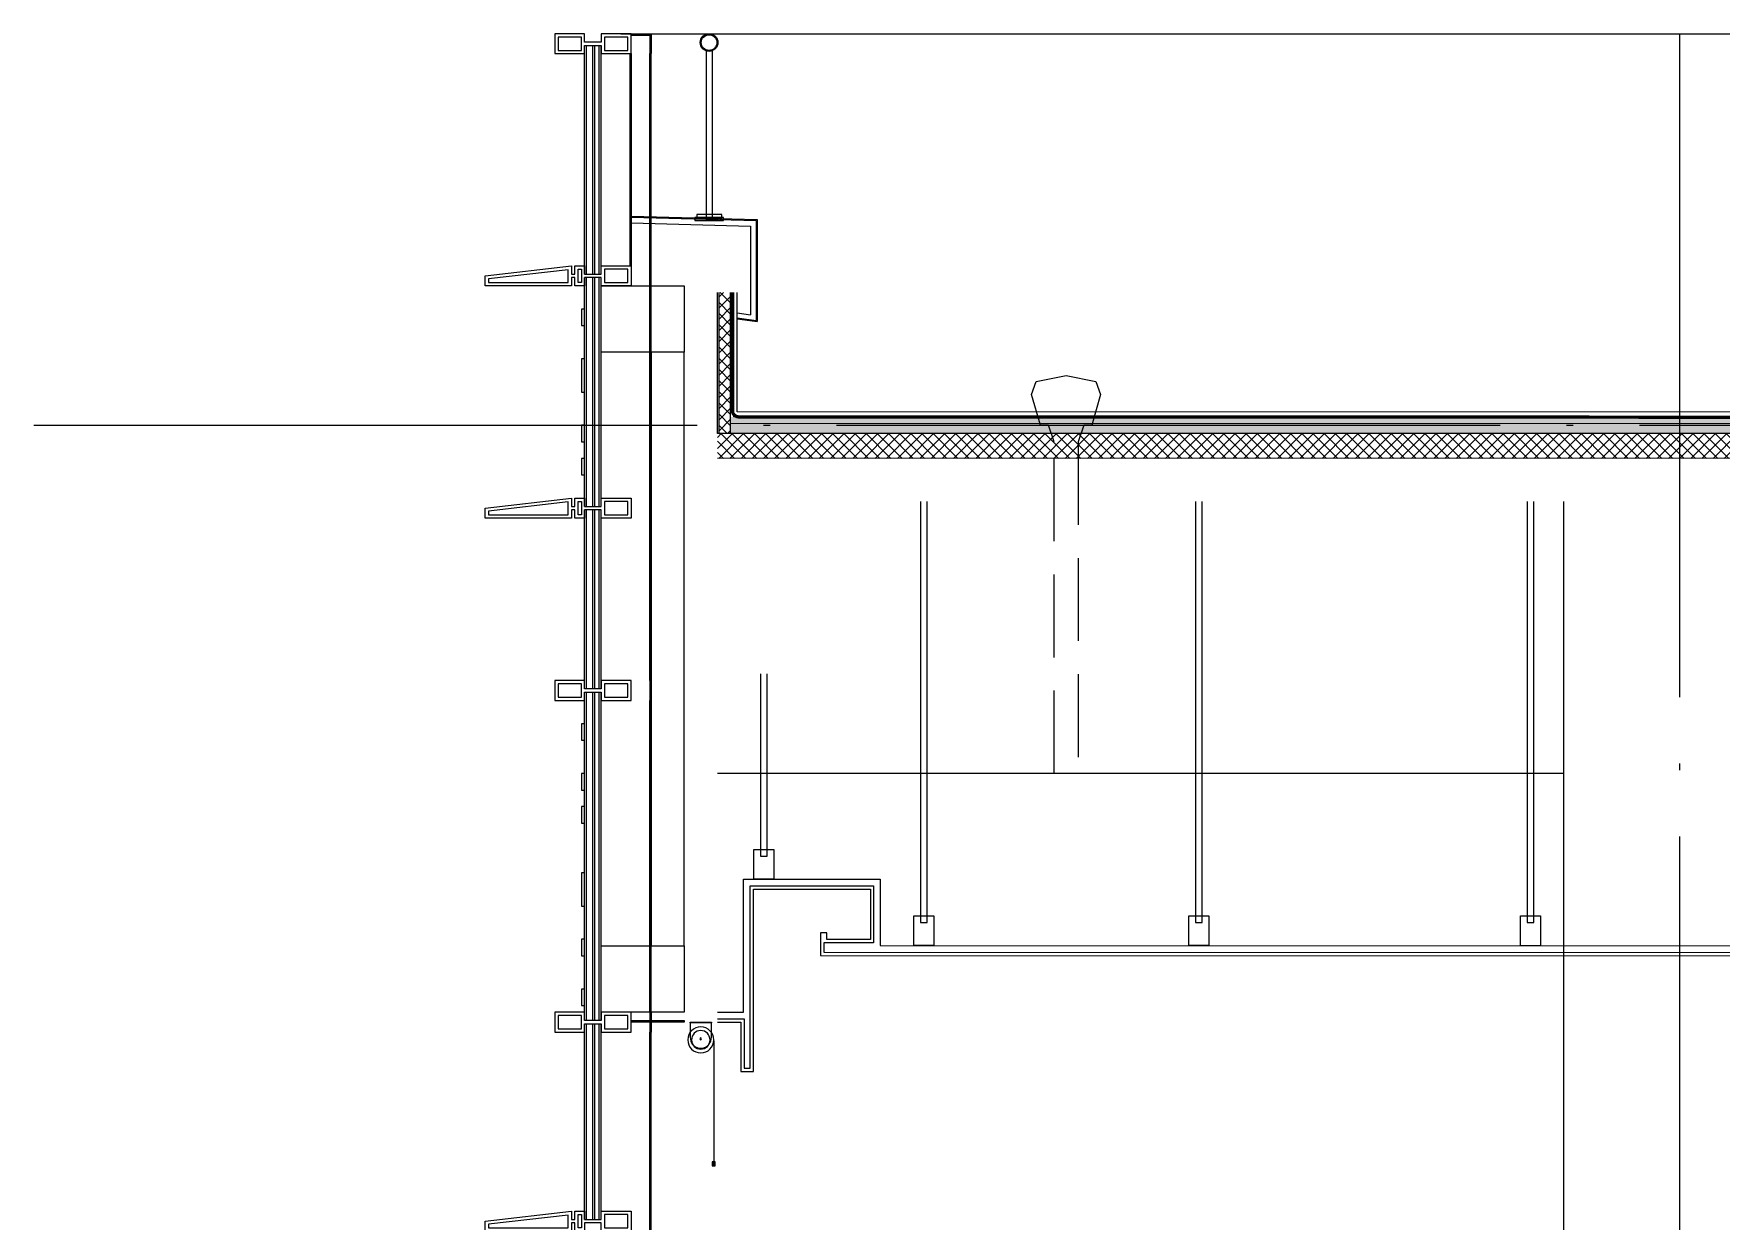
# Model space of a CAD drawing. Extents: x 1147314 to 1218578, y -272074 to -241968.
# Drawn here: x 1147314 to 1152400, y -262412 to -258832 of the extents above; entities that cross this region are included whole.
import ezdxf

# ---------------------------------------------------------------- set-up
doc = ezdxf.new("R2010")
doc.units = 0
doc.header["$LTSCALE"] = 1000
doc.header["$MEASUREMENT"] = 0
doc.linetypes.add('230303生产综合楼-平面图_t8$0$DOTE', pattern=[2.42, 2, -0.2, 0.02, -0.2])
doc.linetypes.add('DASH', pattern=[0.35, 0.25, -0.1])
for name, color, linetype in [('A-DOOR-FIRE', 4, 'Continuous'), ('A-看线', 115, 'Continuous'), ('DOTE', 1, 'Continuous'), ('FF-窗帘-JYZS', 8, 'Continuous'), ('LY_MC_section A', 140, 'Continuous'), ('PUB_HATCH', 8, 'Continuous'), ('S_SURFACE', 6, 'Continuous'), ('SURFACE', 6, 'Continuous'), ('吊顶', 183, 'Continuous'), ('墙身保温', 21, 'Continuous'), ('墙身抹灰', 6, 'Continuous')]:
    doc.layers.add(name, color=color, linetype=linetype)
for name, color, linetype, lineweight in [('A-WALL-INSL', 241, 'Continuous', 0), ('WALL-CURT-GLAZ', 120, 'Continuous', 0), ('WALL-CURT-METL', 211, 'Continuous', 0), ('墙身分层线', 253, 'Continuous', 18)]:
    doc.layers.add(name, color=color, linetype=linetype, lineweight=lineweight)

# ---------------------------------------------------------------- blocks, each defined once
blk = doc.blocks.new('A$C38d1714a')
at = {"layer": 'A-WALL-INSL'}
blk.add_lwpolyline([(0, 0), (250, 0), (250, -200), (0, -200)], close=True, dxfattribs=at)
blk = doc.blocks.new('A$C37e4a2ef')
at = {"layer": 'A-看线'}
for points in [[(196, -60), (196, 0)], [(200, -60), (200, 0)]]:
    blk.add_lwpolyline(points, dxfattribs=at)
at = {"layer": 'WALL-CURT-METL'}
for points in [[(140, -60), (50, -60), (50, -35), (0, -35), (0, -60), (-30, -60), (-30, -35), (-40, -35), (-40, -60), (-300, -60), (-300, -30), (-40, 0), (-40, -25), (-30, -25), (-30, 0), (0, 0), (0, -25), (50, -25), (50, 0), (140, 0)], [(-50, -50), (-50, -11.2), (-290, -38.9), (-290, -50)], [(-20, -10), (-10, -10), (-10, -50), (-20, -50)], [(130, -25), (130, -10), (60, -10), (60, -50), (130, -50)]]:
    blk.add_lwpolyline(points, close=True, dxfattribs=at)
blk = doc.blocks.new('A$C42b86bd6')
at = {"layer": 'A-看线'}
for points in [[(286, 0), (286, -60)], [(290, 0), (290, -60)]]:
    blk.add_lwpolyline(points, dxfattribs=at)
at = {"layer": 'WALL-CURT-METL'}
for points in [[(230, -60), (230, 0), (140, 0), (140, -25), (90, -25), (90, 0), (0, 0), (0, -60), (90, -60), (90, -35), (140, -35), (140, -60)], [(80, -25), (80, -10), (10, -10), (10, -50), (80, -50)], [(220, -50), (220, -10), (150, -10), (150, -35), (150, -50)]]:
    blk.add_lwpolyline(points, close=True, dxfattribs=at)
blk = doc.blocks.new('A$C827e71c0')
at = {"layer": 'A-DOOR-FIRE'}
blk.add_blockref('A$C42b86bd6', (-90, 0), dxfattribs=at)
blk = doc.blocks.new('A$C7aab0e27')
at = {"layer": 'A-DOOR-FIRE'}
blk.add_blockref('A$C37e4a2ef', (0, 0), dxfattribs=at)
blk = doc.blocks.new('A$Cb5ae1680')
at = {"layer": 'A-看线'}
for points in [[(44, 0), (44, 690)], [(50, 0), (50, 690)], [(196, 25), (196, 665)], [(200, 25), (200, 665)]]:
    blk.add_lwpolyline(points, dxfattribs=at)
at = {"layer": 'LY_MC_section A'}
for points in [[(0, 0), (0, 690)], [(6, 0), (6, 690)], [(25, 0), (25, 690)], [(31, 0), (31, 690)]]:
    blk.add_lwpolyline(points, dxfattribs=at)
blk = doc.blocks.new('A$C071d96ed')
at = {"layer": 'A-看线'}
for points in [[(44, -690), (44, 0)], [(50, -690), (50, 0)], [(196, -665), (196, -25)], [(200, -665), (200, -25)]]:
    blk.add_lwpolyline(points, dxfattribs=at)
at = {"layer": 'WALL-CURT-GLAZ'}
for p, q in [((0, -690), (0, 0)), ((6, -690), (6, 0)), ((25, -690), (25, 0)), ((31, -690), (31, 0))]:
    blk.add_line(p, q, dxfattribs=at)
blk = doc.blocks.new('A$Ca8bf0082')
at = {"layer": 'FF-窗帘-JYZS'}
blk.add_line((-7.2, -55.8), (-7.2, -424.9), dxfattribs=at)
for points in [[(0, -1.6), (64, -1.6), (64, 0), (0, 0)], [(-11.6, -420.7), (-2.8, -420.7), (-2.8, -432.6), (-11.6, -432.6)], [(-9.6, -422.7), (-4.8, -422.7), (-4.8, -430.6), (-9.6, -430.6)]]:
    blk.add_lwpolyline(points, close=True, dxfattribs=at)
blk.add_lwpolyline([(64, -1.6), (64, -44.8), (63.2, -51.2, -0.871795), (0.8, -51.2), (0, -44.8), (0, -1.6)], format="xyb", dxfattribs=at)
for centre, radius in [((32, -53.2), 39.2), ((32, -53.2), 28), ((32.4, -50.1), 2.73), ((-7.2, -424.9), 1.2)]:
    blk.add_circle(centre, radius, dxfattribs=at)

msp = doc.modelspace()

# ---------------------------------------------------------------- hatches: boundary and pattern name
at = {"layer": 'PUB_HATCH'}
h = msp.add_hatch(dxfattribs=at)
h.set_pattern_fill('加气混凝土', color=256, scale=10, style=0)
h.set_pattern_definition([(0, (-3307.18, -39597.43), (60, 120), [0, -120]), (0, (-3377.38, -39613.63), (60, 120), [0, -120]), (0, (-3338.38, -39614.83), (60, 120), [0, -120]), (0, (-3295.78, -39579.43), (60, 120), [0, -120]), (0, (-3345.58, -39620.83), (60, 120), [0, -120]), (0, (-3283.78, -39503.83), (60, 120), [0, -120]), (0, (-3320.38, -39513.43), (60, 120), [0, -120]), (0, (-3301.18, -39528.43), (60, 120), [0, -120]), (0, (-3398.98, -39530.83), (60, 120), [0, -120]), (0, (-3340.18, -39536.23), (60, 120), [0, -120]), (0, (-3362.98, -39566.83), (60, 120), [0, -120]), (0, (-3361.78, -39611.83), (60, 120), [0, -120]), (0, (-3316.78, -39616.63), (60, 120), [0, -120]), (0, (-3283.78, -39563.83), (60, 120), [0, -120]), (0, (-3395.98, -39582.43), (60, 120), [0, -120]), (0, (-3385.78, -39562.03), (60, 120), [0, -120]), (0, (-3338.98, -39570.43), (60, 120), [0, -120]), (0, (-3355.78, -39587.83), (60, 120), [0, -120]), (0, (-3365.38, -39548.23), (60, 120), [0, -120]), (0, (-3350.38, -39503.23), (60, 120), [0, -120]), (0, (-3391.18, -39607.63), (60, 120), [0, -120]), (0, (-3325.18, -39527.83), (60, 120), [0, -120]), (0, (-3380.98, -39526.03), (60, 120), [0, -120]), (0, (-3390.58, -39510.43), (60, 120), [0, -120]), (130.601294, (-3291.155, -39541.397), (-299.999996686, 360.000001574), [5.268311, -2207.4222]), (18.4349488, (-3299.726, -39539.112), (299.9999989, 119.9999991), [5.421048, -753.52558]), (90, (-3299.726, -39544.254), (60, 120), [5.142857, -234.85713]), (161.565051, (-3294.584, -39545.969), (-300.0000015, 119.99999105), [5.421048, -753.52558]), (53.1301023, (-3294.584, -39545.969), (60.0000001, 119.99999994), [5.714286, -594.2857]), (135, (-3290.012, -39607.11), (-60.0000073, 119.9999919), [4.848732, -334.56252]), (45, (-3296.87, -39607.11), (59.9999996, 119.9999995), [4.848732, -334.56252]), (135, (-3293.44, -39610.54), (-60.0000073, 119.9999919), [4.848732, -334.56252]), (45, (-3293.44, -39610.54), (59.9999996, 119.9999995), [4.848732, -334.56252]), (116.565051, (-3347.73, -39526.54), (-1e-05, 239.999993), [6.388765, -127.7753]), (180, (-3350.58, -39520.83), (-60, 120), [6.857143, -113.14285]), (63.434949, (-3360.3, -39526.54), (5e-07, 239.999999), [6.388765, -127.7753]), (116.565051, (-3357.44, -39532.25), (-1e-05, 239.999993), [6.388765, -127.7753]), (0, (-3357.44, -39532.25), (60, 120), [6.857143, -113.14285]), (63.434949, (-3350.58, -39532.25), (5e-07, 239.999999), [6.388765, -127.7753]), (107.102728, (-3302.5836, -39567.1116), (-179.999993118, 600.000000968), [7.772269, -3256.5805]), (143.972626, (-3304.869, -39559.683), (-1139.99998555, 839.99999905), [7.772269, -1624.404]), (180, (-3311.16, -39555.11), (-60, 120), [7.428571, -112.57142]), (36.0273733, (-3324.869, -39559.683), (1139.999991575, 839.999990944), [7.772269, -1624.404]), (71.5650511, (-3327.155, -39566.54), (180.00000092, 599.99999897), [7.228063, -751.71856]), (107.102728, (-3324.8693, -39573.9688), (-179.999993118, 600.000000968), [7.772269, -3256.5805]), (143.972626, (-3318.584, -39578.54), (-1139.99998555, 839.99999905), [7.772269, -1624.404]), (0, (-3318.58, -39578.54), (60, 120), [7.428571, -112.57142]), (36.0273733, (-3311.155, -39578.54), (1139.999991575, 839.999990944), [7.772269, -1624.404]), (71.5650511, (-3304.87, -39573.969), (180.00000092, 599.99999897), [7.228063, -751.71856]), (150.255118, (-3301.441, -39511.112), (-180.00000043, 119.99999851), [4.607004, -962.86392]), (90, (-3305.44, -39513.4), (60, 120), [4.571429, -235.42855]), (29.7448813, (-3305.441, -39513.397), (180.0000001, 119.99999944), [4.607004, -962.86392]), (116.565051, (-3329.44, -39596.25), (-1e-05, 239.999993), [6.388765, -127.7753]), (168.690067, (-3332.298, -39590.54), (-540.0000004, 119.99999699), [5.827451, -1217.9371]), (41.1859251, (-3342.5836, -39593.3973), (1499.999990912, 1319.999988458), [6.074369, -2545.1604]), (90, (-3342.584, -39599.11), (60, 120), [5.714286, -234.2857]), (138.814074, (-3338.012, -39603.1116), (-1499.999973338, 1320.000008407), [6.074369, -2545.1604]), (16.6992442, (-3338.012, -39603.1116), (1979.999985103, 599.999993716), [5.96589, -2499.7075]), (60.9453959, (-3332.298, -39601.3973), (59.99999984, 119.999998939), [5.883217, -2465.0679]), (109.983106, (-3379.7265, -39545.969), (-300.00000113, 839.999997777), [6.6884, -2802.4395]), (155.556045, (-3382.012, -39539.683), (-780.000002973, 359.99999252), [6.904597, -2893.0263]), (24.4439547, (-3394.5836, -39539.683), (780.00000039, 359.999998268), [6.904597, -2893.0263]), (70.0168934, (-3396.8693, -39545.969), (300.000000904, 839.999997916), [6.6884, -2802.4395]), (109.983106, (-3394.5836, -39552.2545), (-300.00000113, 839.999997777), [6.6884, -2802.4395]), (160.016893, (-3388.298, -39554.54), (-300.00000018, 119.99999453), [6.6884, -1397.8755]), (19.9831065, (-3388.298, -39554.54), (299.99999835, 119.99999981), [6.6884, -1397.8755]), (70.0168934, (-3382.012, -39552.2545), (300.000000904, 839.999997916), [6.6884, -2802.4395]), (122.005383, (-3335.155, -39556.826), (-60.00000805, 119.99999387), [5.390846, -1126.6868]), (18.4349488, (-3343.155, -39553.969), (299.9999989, 119.9999991), [5.421048, -753.52558]), (90, (-3343.155, -39559.11), (60, 120), [5.142857, -234.85713]), (161.565051, (-3338.012, -39560.826), (-300.0000015, 119.99999105), [5.421048, -753.52558]), (54.4623222, (-3338.012, -39560.826), (419.99999939, 599.9999991), [4.915614, -2059.6423]), (116.565051, (-3370.01, -39585.97), (-1e-05, 239.999993), [6.388765, -127.7753]), (180, (-3372.87, -39580.25), (-60, 120), [6.285714, -113.71428]), (59.0362434, (-3382.584, -39585.969), (60.000000195, 119.99999942), [6.663946, -1392.7644]), (120.963756, (-3379.155, -39591.683), (-60.0000082, 119.99999449), [6.663946, -1392.7644]), (0, (-3379.16, -39591.68), (60, 120), [6.285714, -113.71428]), (63.434949, (-3372.87, -39591.68), (5e-07, 239.999999), [6.388765, -127.7753])])
h.paths.add_polyline_path([(1149414.4, -260006.6), (1154321.5, -260008.1), (1154321.5, -260036.6), (1149414.4, -260036.6)])
at = {"layer": '墙身保温'}
h = msp.add_hatch(dxfattribs=at)
h.set_pattern_fill('ANSI37', color=256, scale=15, style=0)
h.set_pattern_definition([(45, (-7027.97, -39560.828), (-16.83798023, 16.83798023), []), (135, (-7027.97, -39560.828), (-16.83798023, -16.83798023), [])])
h.paths.add_polyline_path([(1149379.4, -259611.6), (1149414.4, -259611.6), (1149414.4, -260036.6), (1149379.4, -260036.6)])
h = msp.add_hatch(dxfattribs=at)
h.set_pattern_fill('ANSI37', color=256, scale=15, style=0)
h.set_pattern_definition([(45, (-3342.584, -39560.826), (-16.83798023, 16.83798023), []), (135, (-3342.584, -39560.826), (-16.83798023, -16.83798023), [])])
h.paths.add_polyline_path([(1149374.4, -260036.6), (1154361.6, -260036.6), (1154361.6, -260111.6), (1149374.4, -260111.6)])
at = {"layer": '墙身分层线'}
h = msp.add_hatch(dxfattribs=at)
h.set_pattern_fill('混凝土', color=256, scale=10)
h.set_pattern_definition([(50, (-3342.584, -39560.826), (71.7260183, -6.2752135), [7.5, -82.5]), (355, (-3342.58, -39560.826), (-13.8751334, 75.2192134), [6, -66]), (100.4514, (-3336.606, -39561.35), (57.850938, 68.9439542), [6.374019, -70.114211]), (46.1842, (-3342.58, -39540.83), (106.724105, -16.5519014), [11.25, -123.75]), (96.6356, (-3333.69, -39542.21), (93.466271, 97.411787), [9.561029, -105.1713]), (351.1842, (-3342.58, -39540.83), (93.466195, 97.41186), [9, -99]), (21, (-3332.584, -39545.826), (59.6907052, -40.261889), [7.5, -82.5]), (326, (-3332.58, -39545.826), (24.331533, 72.5150045), [6, -66]), (71.4514, (-3327.61, -39549.18), (84.022263, 32.2530497), [6.374019, -70.114211]), (37.5, (-3342.584, -39560.826), (1.21598553, 33.2893854), [0, -65.2, 0, -67, 0, -66.25]), (7.5, (-3342.584, -39560.826), (26.3069537, 39.4411712), [0, -38.2, 0, -63.7, 0, -25.25]), (327.5, (-3364.884, -39560.826), (53.3822436, -2.2554872), [0, -25, 0, -78, 0, -103.5]), (317.5, (-3374.884, -39560.826), (58.318617, 10.0104982), [0, -32.5, 0, -51.8, 0, -73.5])])
h.paths.add_polyline_path([(1149414.4, -259986.6), (1154321.5, -259988.1), (1154321.5, -260008.1), (1149414.4, -260006.6)])

# ---------------------------------------------------------------- linework, layer by layer
at = {"layer": 'A-WALL-INSL'}
msp.add_lwpolyline([(1149174.4, -260711.6), (1149174.4, -261581.6), (1149274.4, -261581.6), (1149274.4, -260711.6), (1149274.4, -259791.6), (1149174.4, -259791.6)], close=True, dxfattribs=at)
at = {"layer": 'A-看线'}
msp.add_line((1151924.4, -260241.6), (1151924.4, -264011.6), dxfattribs=at)
for points in [[(1149083.9, -258831.6), (1154271.6, -258831.6)], [(1149114.4, -258831.6), (1149174.4, -258831.6)], [(1149114.4, -258835.6), (1149174.4, -258835.6)], [(1149018.4, -260806.6), (1149018.4, -260266.6)], [(1149018.4, -260806.6), (1149018.4, -260266.6)], [(1149024.4, -260806.6), (1149024.4, -260266.6)], [(1149024.4, -260806.6), (1149024.4, -260266.6)], [(1149170.4, -260781.6), (1149170.4, -260291.6)], [(1149170.4, -260711.6), (1149170.4, -260291.6)], [(1149170.4, -260781.6), (1149170.4, -260291.6)], [(1149170.4, -260711.6), (1149170.4, -260291.6)], [(1149174.4, -260781.6), (1149174.4, -260291.6)], [(1149174.4, -260711.6), (1149174.4, -260291.6)], [(1149174.4, -260781.6), (1149174.4, -260291.6)], [(1149174.4, -260711.6), (1149174.4, -260291.6)], [(1149018.4, -261806.6), (1149018.4, -260816.6)], [(1149024.4, -261806.6), (1149024.4, -260816.6)], [(1149170.4, -261781.6), (1149170.4, -260841.6)], [(1149174.4, -261781.6), (1149174.4, -260841.6)], [(1151924.4, -261061.6), (1149374.4, -261061.6)], [(1149018.4, -262406.6), (1149018.4, -261816.6)], [(1149024.4, -262406.6), (1149024.4, -261816.6)], [(1149170.4, -262381.6), (1149170.4, -261841.6)], [(1149174.4, -262381.6), (1149174.4, -261841.6)]]:
    msp.add_lwpolyline(points, dxfattribs=at)
at = {"layer": 'DOTE', "linetype": '230303生产综合楼-平面图_t8$0$DOTE'}
for p, q in [((1152274.4, -258831.6), (1152274.4, -270831.8)), ((1147313.8, -260011.6), (1157487, -260011.6))]:
    msp.add_line(p, q, dxfattribs=at)
at = {"layer": 'LY_MC_section A', "color": 41}
for points in [[(1148974.4, -259661.6), (1148964.4, -259661.6), (1148964.4, -259711.6), (1148974.4, -259711.6)], [(1148974.4, -259811.6), (1148964.4, -259811.6), (1148964.4, -259911.6), (1148974.4, -259911.6)], [(1148974.4, -260011.6), (1148964.4, -260011.6), (1148964.4, -260061.6), (1148974.4, -260061.6)], [(1148974.4, -260111.6), (1148964.4, -260111.6), (1148964.4, -260161.6), (1148974.4, -260161.6)], [(1148974.4, -260911.6), (1148964.4, -260911.6), (1148964.4, -260961.6), (1148974.4, -260961.6)], [(1148974.4, -261061.6), (1148964.4, -261061.6), (1148964.4, -261111.6), (1148974.4, -261111.6)], [(1148974.4, -261161.6), (1148964.4, -261161.6), (1148964.4, -261211.6), (1148974.4, -261211.6)], [(1148974.4, -261361.6), (1148964.4, -261361.6), (1148964.4, -261461.6), (1148974.4, -261461.6)], [(1148974.4, -261561.6), (1148964.4, -261561.6), (1148964.4, -261611.6), (1148974.4, -261611.6)], [(1148974.4, -261711.6), (1148964.4, -261711.6), (1148964.4, -261761.6), (1148974.4, -261761.6)]]:
    msp.add_lwpolyline(points, close=True, dxfattribs=at)
at = {"layer": 'LY_MC_section A'}
for points in [[(1148974.4, -262406.6), (1148974.4, -261816.6)], [(1148980.4, -262406.6), (1148980.4, -261816.6)], [(1148999.5, -262406.6), (1148999.5, -261816.6)], [(1149005.5, -262406.6), (1149005.5, -261816.6)]]:
    msp.add_lwpolyline(points, dxfattribs=at)
at = {"layer": 'S_SURFACE', "linetype": 'DASH'}
msp.add_lwpolyline([(1150389.2, -261061.6), (1150389.2, -260062.1), (1150372.3, -260011.6), (1150348.4, -260011.6), (1150321.7, -259919.2), (1150335.7, -259879.5), (1150425.7, -259862.1), (1150515.7, -259879.5), (1150529.7, -259919.2), (1150503, -260011.6), (1150479.1, -260011.6), (1150462.2, -260062.1), (1150462.2, -261061.6)], dxfattribs=at)
at = {"layer": 'WALL-CURT-GLAZ'}
for p, q in [((1149434.4, -259673.2), (1149474.4, -259678.6)), ((1149434.4, -259687.9), (1149491.4, -259695.6)), ((1149434.4, -259691.1), (1149494.4, -259698.6)), ((1148974.4, -260806.6), (1148974.4, -260266.6)), ((1148974.4, -260806.6), (1148974.4, -260266.6)), ((1148980.4, -260806.6), (1148980.4, -260266.6)), ((1148980.4, -260806.6), (1148980.4, -260266.6)), ((1148999.4, -260806.6), (1148999.4, -260266.6)), ((1148999.4, -260806.6), (1148999.4, -260266.6)), ((1149005.4, -260806.6), (1149005.4, -260266.6)), ((1149005.4, -260806.6), (1149005.4, -260266.6)), ((1148974.4, -261806.6), (1148974.4, -260816.6)), ((1148980.4, -261806.6), (1148980.4, -260816.6)), ((1148999.4, -261806.6), (1148999.4, -260816.6)), ((1149005.4, -261806.6), (1149005.4, -260816.6))]:
    msp.add_line(p, q, dxfattribs=at)
for points in [[(1149111.4, -258891.6), (1149114.4, -258891.6), (1149114.4, -259531.6), (1149111.4, -259531.6)], [(1149114.4, -261806.6), (1149274.4, -261806.6), (1149274.4, -261811.6), (1149114.4, -261811.6)]]:
    msp.add_lwpolyline(points, close=True, dxfattribs=at)
for points in [[(1149114.4, -259381.6), (1149494.4, -259391.6), (1149494.4, -259698.6)], [(1149114.4, -259384.6), (1149491.4, -259394.6), (1149491.4, -259695.6)], [(1149114.4, -259401.6), (1149474.4, -259411.6), (1149474.4, -259678.6)]]:
    msp.add_lwpolyline(points, dxfattribs=at)
at = {"layer": '吊顶'}
for points in [[(1149340.4, -258883), (1149340.4, -259394.6)], [(1149358.4, -258883), (1149358.4, -259394.6)], [(1149986.8, -260241.6), (1149986.8, -261510.6), (1150006.8, -261510.6), (1150006.8, -260241.6)], [(1150815.6, -260241.6), (1150815.6, -261510.7), (1150835.6, -261510.7), (1150835.6, -260241.6)], [(1151815.6, -260242), (1151815.6, -261510.8), (1151835.6, -261510.8), (1151835.6, -260242)], [(1149504.4, -260761.6), (1149504.4, -261310.5), (1149524.4, -261310.5), (1149524.4, -260761.6)], [(1149374.4, -261781.6), (1149453.5, -261781.5), (1149453.5, -261380.5), (1149865.5, -261380.5), (1149865.5, -261580.6), (1157487, -261581.3)], [(1149374.4, -261801.6), (1149455.5, -261801.5), (1149455.5, -261950.5), (1149473.5, -261950.5), (1149473.5, -261400.5), (1149845.5, -261400.5), (1149845.5, -261572.2), (1149695.5, -261572.2), (1149695.5, -261600.5), (1157487, -261601.3)], [(1149374.4, -261811.6), (1149445.5, -261811.5), (1149445.5, -261960.5), (1149483.5, -261960.5), (1149483.5, -261410.5), (1149835.5, -261410.5), (1149835.5, -261562.2), (1149704.5, -261562.2), (1149704.5, -261542.5), (1149685.5, -261542.5), (1149685.5, -261610.5), (1157487, -261611.3)]]:
    msp.add_lwpolyline(points, dxfattribs=at)
for points in [[(1149306.1, -259394.6), (1149392.8, -259394.6), (1149392.8, -259385.3), (1149306.1, -259385.3)], [(1149312.5, -259385.3), (1149387.4, -259385.3), (1149387.4, -259376.1), (1149312.5, -259376.1)], [(1149484.4, -261290.5), (1149544.4, -261290.5), (1149544.4, -261380.5), (1149484.4, -261380.5)], [(1149966.8, -261490.6), (1150026.8, -261490.6), (1150026.8, -261580.6), (1149966.8, -261580.6)], [(1149966.8, -261490.6), (1150026.8, -261490.6), (1150026.8, -261580.6), (1149966.8, -261580.6)], [(1150795.6, -261490.7), (1150855.6, -261490.7), (1150855.6, -261580.7), (1150795.6, -261580.7)], [(1151795.6, -261490.8), (1151855.6, -261490.8), (1151855.6, -261580.8), (1151795.6, -261580.8)]]:
    msp.add_lwpolyline(points, close=True, dxfattribs=at)
for radius in [26.5, 23.5]:
    msp.add_circle((1149349.4, -258858.1), radius, dxfattribs=at)
at = {"layer": '墙身分层线'}
for p, q in [((1149374.4, -260036.6), (1149374.4, -259611.6)), ((1149379.4, -260036.6), (1149379.4, -259611.6)), ((1149414.4, -260036.6), (1149414.4, -259611.6)), ((1149424.4, -259986.6), (1149424.4, -259611.6)), ((1154321.5, -260008.1), (1149414.4, -260006.6)), ((1154321.5, -259988.1), (1149424.4, -259986.6)), ((1154361.6, -260036.5), (1149374.4, -260036.6)), ((1154361.6, -260111.5), (1149374.4, -260111.6))]:
    msp.add_line(p, q, dxfattribs=at)
at = {"layer": '墙身分层线', "color": 6, "linetype": 'DASH', "ltscale": 0.1, "const_width": 10}
msp.add_lwpolyline([(1149419.4, -259611.6), (1149419.4, -259966.6, 0.414214), (1149439.4, -259986.6), (1154296.5, -259988.2, 0.414214), (1154316.5, -259968.2), (1154316.5, -259646.6)], format="xyb", dxfattribs=at)
at = {"layer": '墙身抹灰'}
for p, q in [((1149434.4, -259971.6), (1149434.4, -259611.6)), ((1154316.5, -259973.1), (1149434.4, -259971.6))]:
    msp.add_line(p, q, dxfattribs=at)

# ---------------------------------------------------------------- block references
at = {"layer": 'A-DOOR-FIRE'}
msp.add_blockref('A$C42b86bd6', (1148884.4, -261781.6), dxfattribs=at)
at = {"layer": 'FF-窗帘-JYZS', "xscale": -1}
msp.add_blockref('A$Ca8bf0082', (1149356.4, -261811.6), dxfattribs=at)
at = {"layer": 'LY_MC_section A'}
for name, p in [('A$C42b86bd6', (1148884.4, -258831.6)), ('A$C7aab0e27', (1148974.4, -259531.6)), ('A$C7aab0e27', (1148974.4, -260231.6)), ('A$C7aab0e27', (1148974.4, -260231.6)), ('A$C827e71c0', (1148974.4, -260781.6)), ('A$C37e4a2ef', (1148974.4, -262381.6))]:
    msp.add_blockref(name, p, dxfattribs=at)
at = {"layer": 'SURFACE'}
for name, p in [('A$Cb5ae1680', (1148974.4, -259556.6)), ('A$C071d96ed', (1148974.4, -259566.6)), ('A$C38d1714a', (1149024.4, -259591.6)), ('A$C38d1714a', (1149024.4, -261581.6))]:
    msp.add_blockref(name, p, dxfattribs=at)

doc.saveas('drawing.dxf')
